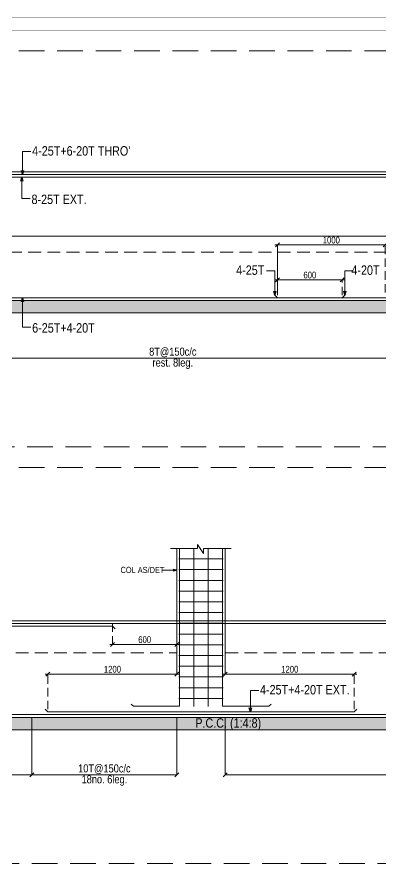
# Model space of a CAD drawing. Header units: millimetres. Extents: x 1112055 to 3390982, y -148532 to 766891.
# Drawn here: x 2335598 to 2349132, y 166506 to 198437 of the extents above; entities that cross this region are included whole.
import ezdxf

# ---------------------------------------------------------------- set-up
doc = ezdxf.new("R2010")
doc.units = ezdxf.units.MM
doc.header["$PDMODE"] = 35
doc.header["$PDSIZE"] = -25
doc.linetypes.add('Hidden', pattern=[9.525, 6.35, -3.175])
for name, color, linetype, lineweight in [('B FOOTING', 49, 'Continuous', 20), ('B HATCH', 250, 'Continuous', 0), ('B P.C.C', 251, 'Continuous', 0), ('B STEEL', 34, 'Continuous', 15), ('B STEEL TEXT', 7, 'Continuous', 15), ('B TITLE BLOCK', 250, 'Continuous', 0), ('B-ST DIM', 250, 'Continuous', 18), ('P STEEL', 7, 'Continuous', 30)]:
    doc.layers.add(name, color=color, linetype=linetype, lineweight=lineweight)
doc.styles.add('ARIAL', font='arial.ttf')
doc.styles.add('Q1', font='g13f12d.shx', dxfattribs={"width": 0.8})
doc.styles.add('SWINC', font='swissc.ttf')
doc.styles.add('SWINS', font='swissc.ttf')
doc.dimstyles.new('BH-STD', dxfattribs={"dimscale": 0, "dimtxt": 230, "dimasz": 125, "dimexe": 0, "dimexo": 100, "dimgap": 50, "dimtad": 1, "dimdec": 0, "dimzin": 1, "dimdsep": 46, "dimtxsty": 'Q1', "dimblk": 'ARCHTICK', "dimcen": 1, "dimdle": 100, "dimclrd": 250, "dimclre": 250, "dimclrt": 256, "dimadec": 0, "dimazin": 0, "dimtfac": 1, "dimtdec": 0, "dimtix": 1, "dimtofl": 0, "dimtmove": 0, "dimatfit": 2, "dimfxl": 1, "dimtolj": 1, "dimtzin": 0, "dimlwd": 9, "dimlwe": 9, "dimarcsym": 0})
doc.dimstyles.new('BHOOMI', dxfattribs={"dimtxt": 230, "dimasz": 150, "dimexe": 10, "dimexo": 0, "dimgap": 25, "dimtad": 1, "dimdec": 0, "dimzin": 0, "dimdsep": 46, "dimtxsty": 'SWINC', "dimblk": 'OBLIQUE', "dimcen": 0.09, "dimclrd": 250, "dimclre": 250, "dimclrt": 256, "dimaunit": 1, "dimadec": 3, "dimazin": 0, "dimtfac": 1, "dimtdec": 0, "dimtofl": 0, "dimtmove": 1, "dimatfit": 3, "dimfxl": 100, "dimtolj": 1, "dimtzin": 0, "dimlwd": 9, "dimlwe": 5, "dimarcsym": 0})
doc.dimstyles.new('DIM 1', dxfattribs={"dimscale": 0, "dimtxt": 230, "dimasz": 150, "dimexe": 0.18, "dimexo": 0.0625, "dimgap": 0.5, "dimtad": 1, "dimdec": 0, "dimzin": 0, "dimdsep": 46, "dimtxsty": 'ARIAL', "dimblk": 'OBLIQUE', "dimcen": 6, "dimse1": 1, "dimse2": 1, "dimclrd": 256, "dimclrt": 256, "dimadec": 0, "dimazin": 2, "dimtfac": 0.75, "dimtdec": 0, "dimtix": 1, "dimtofl": 0, "dimtmove": 1, "dimatfit": 3, "dimldrblk": 'OPEN30', "dimfxl": 0.18, "dimfrac": 1, "dimtolj": 1, "dimtzin": 0, "dimlwd": -1, "dimarcsym": 0})

# ---------------------------------------------------------------- blocks, each defined once
blk = doc.blocks.new('_Oblique')
at = {"color": 0, "linetype": 'ByBlock', "lineweight": -2}
blk.add_line((-0.5, -0.5), (0.5, 0.5), dxfattribs=at)
blk = doc.blocks.new('_Open30')
at = {"color": 0, "linetype": 'ByBlock', "lineweight": -2}
for p, q in [((-1, 0.27), (0, 0)), ((0, 0), (-1, -0.27)), ((0, 0), (-1, 0))]:
    blk.add_line(p, q, dxfattribs=at)
blk = doc.blocks.new('*D769')
at = {"layer": 'B-ST DIM', "color": 7, "lineweight": 9, "ltscale": 50, "transparency": 16777216}
for p, q in [((2349389, 189946), (2345189, 189946)), ((2345289, 188072), (2345289, 189946))]:
    blk.add_line(p, q, dxfattribs=at)
at = {"layer": 'B-ST DIM', "color": 7, "linetype": 'Hidden', "lineweight": 9, "ltscale": 50, "transparency": 16777216}
blk.add_line((2349289, 188172), (2349289, 189946), dxfattribs=at)
at = {"layer": 'Defpoints', "color": 0, "ltscale": 50, "transparency": 16777216}
for p in [(2345289, 189946), (2349289, 188072), (2345289, 187972)]:
    blk.add_point(p, dxfattribs=at)
at = {"layer": 'B-ST DIM', "color": 7, "lineweight": 9, "ltscale": 50, "transparency": 16777216, "xscale": 150, "yscale": 150, "zscale": 150, "rotation": 180}
blk.add_blockref('_Oblique', (2345289, 189946), dxfattribs=at)
at = {"layer": 'B-ST DIM', "color": 7, "lineweight": 9, "ltscale": 50, "transparency": 16777216, "xscale": 150, "yscale": 150, "zscale": 150}
blk.add_blockref('_Oblique', (2349289, 189946), dxfattribs=at)
at = {"layer": 'B-ST DIM', "color": 7, "ltscale": 50, "transparency": 16777216, "insert": (2347289, 190125), "char_height": 250, "attachment_point": 5, "style": 'SWINC'}
blk.add_mtext('\\A1;1000', dxfattribs=at)
blk = doc.blocks.new('*D770')
at = {"layer": 'B-ST DIM', "color": 7, "lineweight": 9, "ltscale": 50, "transparency": 16777216}
for p, q in [((2347789, 188643), (2345189, 188643)), ((2345289, 188072), (2345289, 188643))]:
    blk.add_line(p, q, dxfattribs=at)
at = {"layer": 'B-ST DIM', "color": 7, "linetype": 'Hidden', "lineweight": 9, "ltscale": 50, "transparency": 16777216}
blk.add_line((2347689, 188072), (2347689, 188643), dxfattribs=at)
at = {"layer": 'Defpoints', "color": 0, "ltscale": 50, "transparency": 16777216}
for p in [(2345289, 188643), (2345289, 187972), (2347689, 187972)]:
    blk.add_point(p, dxfattribs=at)
at = {"layer": 'B-ST DIM', "color": 7, "lineweight": 9, "ltscale": 50, "transparency": 16777216, "xscale": 150, "yscale": 150, "zscale": 150, "rotation": 180}
blk.add_blockref('_Oblique', (2345289, 188643), dxfattribs=at)
at = {"layer": 'B-ST DIM', "color": 7, "lineweight": 9, "ltscale": 50, "transparency": 16777216, "xscale": 150, "yscale": 150, "zscale": 150}
blk.add_blockref('_Oblique', (2347689, 188643), dxfattribs=at)
at = {"layer": 'B-ST DIM', "color": 7, "ltscale": 50, "transparency": 16777216, "insert": (2346489, 188822), "char_height": 250, "attachment_point": 5, "style": 'SWINC'}
blk.add_mtext('\\A1;600', dxfattribs=at)
blk = doc.blocks.new('*D774')
at = {"layer": 'B-ST DIM', "color": 250, "lineweight": 5, "ltscale": 50, "transparency": 16777216}
for p, q in [((2331290, 187872), (2331290, 185722)), ((2351489, 187872), (2351489, 185722))]:
    blk.add_line(p, q, dxfattribs=at)
at = {"layer": 'B-ST DIM', "color": 250, "lineweight": 9, "ltscale": 50, "transparency": 16777216}
blk.add_line((2351489, 185732), (2331290, 185732), dxfattribs=at)
at = {"layer": 'Defpoints', "color": 0, "ltscale": 50, "transparency": 16777216}
for p in [(2331290, 187872), (2351489, 187872), (2331290, 185732)]:
    blk.add_point(p, dxfattribs=at)
at = {"layer": 'B-ST DIM', "color": 250, "lineweight": 9, "ltscale": 50, "transparency": 16777216, "xscale": 150, "yscale": 150, "zscale": 150, "rotation": 180}
blk.add_blockref('_Oblique', (2331290, 185732), dxfattribs=at)
at = {"layer": 'B-ST DIM', "color": 250, "lineweight": 9, "ltscale": 50, "transparency": 16777216, "xscale": 150, "yscale": 150, "zscale": 150}
blk.add_blockref('_Oblique', (2351489, 185732), dxfattribs=at)
at = {"layer": 'B-ST DIM', "color": 7, "ltscale": 50, "transparency": 16777216, "char_height": 300, "attachment_point": 5, "style": 'SWINC'}
for s, insert in [('\\A1;8T@150c/c', (2341390, 185939)), ('\\A1;rest. 8leg.', (2341390, 185518))]:
    blk.add_mtext(s, dxfattribs=dict(at, insert=insert))
blk = doc.blocks.new('*D801')
at = {"layer": 'B-ST DIM', "color": 7, "lineweight": 9, "ltscale": 50, "transparency": 16777216}
for p, q in [((2343344, 175840), (2343344, 173953)), ((2348244, 173953), (2343244, 173953))]:
    blk.add_line(p, q, dxfattribs=at)
at = {"layer": 'B-ST DIM', "color": 7, "linetype": 'Hidden', "lineweight": 9, "ltscale": 50, "transparency": 16777216}
blk.add_line((2348144, 172640), (2348144, 173953), dxfattribs=at)
at = {"layer": 'Defpoints', "color": 0, "ltscale": 50, "transparency": 16777216}
for p in [(2343344, 175940), (2343344, 173953), (2348144, 172540)]:
    blk.add_point(p, dxfattribs=at)
at = {"layer": 'B-ST DIM', "color": 7, "lineweight": 9, "ltscale": 50, "transparency": 16777216, "xscale": 150, "yscale": 150, "zscale": 150, "rotation": 180}
blk.add_blockref('_Oblique', (2343344, 173953), dxfattribs=at)
at = {"layer": 'B-ST DIM', "color": 7, "lineweight": 9, "ltscale": 50, "transparency": 16777216, "xscale": 150, "yscale": 150, "zscale": 150}
blk.add_blockref('_Oblique', (2348144, 173953), dxfattribs=at)
at = {"layer": 'B-ST DIM', "color": 7, "ltscale": 50, "transparency": 16777216, "insert": (2345744, 174131), "char_height": 250, "attachment_point": 5, "style": 'SWINC'}
blk.add_mtext('\\A1;1200', dxfattribs=at)
blk = doc.blocks.new('*D802')
at = {"layer": 'B-ST DIM', "color": 7, "lineweight": 9, "ltscale": 50, "transparency": 16777216}
for p, q in [((2341544, 175840), (2341544, 173953)), ((2336644, 173953), (2341644, 173953))]:
    blk.add_line(p, q, dxfattribs=at)
at = {"layer": 'B-ST DIM', "color": 7, "linetype": 'Hidden', "lineweight": 9, "ltscale": 50, "transparency": 16777216}
blk.add_line((2336744, 172640), (2336744, 173953), dxfattribs=at)
at = {"layer": 'Defpoints', "color": 0, "ltscale": 50, "transparency": 16777216}
for p in [(2341544, 175940), (2341544, 173953), (2336744, 172540)]:
    blk.add_point(p, dxfattribs=at)
at = {"layer": 'B-ST DIM', "color": 7, "lineweight": 9, "ltscale": 50, "transparency": 16777216, "xscale": 150, "yscale": 150, "zscale": 150, "rotation": 180}
blk.add_blockref('_Oblique', (2336744, 173953), dxfattribs=at)
at = {"layer": 'B-ST DIM', "color": 7, "lineweight": 9, "ltscale": 50, "transparency": 16777216, "xscale": 150, "yscale": 150, "zscale": 150}
blk.add_blockref('_Oblique', (2341544, 173953), dxfattribs=at)
at = {"layer": 'B-ST DIM', "color": 7, "ltscale": 50, "transparency": 16777216, "insert": (2339144, 174131), "char_height": 250, "attachment_point": 5, "style": 'SWINC'}
blk.add_mtext('\\A1;1200', dxfattribs=at)
blk = doc.blocks.new('*D804')
at = {"layer": 'B-ST DIM', "color": 7, "linetype": 'Hidden', "lineweight": 9, "ltscale": 50, "transparency": 16777216}
blk.add_line((2339144, 175840), (2339144, 175057), dxfattribs=at)
at = {"layer": 'B-ST DIM', "color": 7, "lineweight": 9, "ltscale": 50, "transparency": 16777216}
for p, q in [((2341544, 175840), (2341544, 175057)), ((2339044, 175057), (2341644, 175057))]:
    blk.add_line(p, q, dxfattribs=at)
at = {"layer": 'Defpoints', "color": 0, "ltscale": 50, "transparency": 16777216}
for p in [(2339144, 175940), (2341544, 175940), (2341544, 175057)]:
    blk.add_point(p, dxfattribs=at)
at = {"layer": 'B-ST DIM', "color": 7, "lineweight": 9, "ltscale": 50, "transparency": 16777216, "xscale": 150, "yscale": 150, "zscale": 150, "rotation": 180}
blk.add_blockref('_Oblique', (2339144, 175057), dxfattribs=at)
at = {"layer": 'B-ST DIM', "color": 7, "lineweight": 9, "ltscale": 50, "transparency": 16777216, "xscale": 150, "yscale": 150, "zscale": 150}
blk.add_blockref('_Oblique', (2341544, 175057), dxfattribs=at)
at = {"layer": 'B-ST DIM', "color": 7, "ltscale": 50, "transparency": 16777216, "insert": (2340344, 175235), "char_height": 250, "attachment_point": 5, "style": 'SWINC'}
blk.add_mtext('\\A1;600', dxfattribs=at)
blk = doc.blocks.new('*D812')
at = {"layer": 'B-ST DIM', "color": 250, "lineweight": 5, "ltscale": 50, "transparency": 16777216}
for p, q in [((2330944, 172340), (2330944, 170189)), ((2336144, 172340), (2336144, 170189))]:
    blk.add_line(p, q, dxfattribs=at)
at = {"layer": 'B-ST DIM', "color": 250, "lineweight": 9, "ltscale": 50, "transparency": 16777216}
blk.add_line((2336144, 170199), (2330944, 170199), dxfattribs=at)
at = {"layer": 'Defpoints', "color": 0, "ltscale": 50, "transparency": 16777216}
for p in [(2330944, 172340), (2336144, 172340), (2330944, 170199)]:
    blk.add_point(p, dxfattribs=at)
at = {"layer": 'B-ST DIM', "color": 250, "lineweight": 9, "ltscale": 50, "transparency": 16777216, "xscale": 150, "yscale": 150, "zscale": 150, "rotation": 180}
blk.add_blockref('_Oblique', (2330944, 170199), dxfattribs=at)
at = {"layer": 'B-ST DIM', "color": 250, "lineweight": 9, "ltscale": 50, "transparency": 16777216, "xscale": 150, "yscale": 150, "zscale": 150}
blk.add_blockref('_Oblique', (2336144, 170199), dxfattribs=at)
at = {"layer": 'B-ST DIM', "color": 7, "ltscale": 50, "transparency": 16777216, "char_height": 300, "attachment_point": 5, "style": 'SWINC'}
for s, insert in [('\\A1;8T@175c/c', (2333544, 170407)), ('\\A1;rest. 6leg.', (2333544, 169986))]:
    blk.add_mtext(s, dxfattribs=dict(at, insert=insert))
blk = doc.blocks.new('*D815')
at = {"layer": 'B-ST DIM', "color": 250, "lineweight": 5, "ltscale": 50, "transparency": 16777216}
for p, q in [((2336144, 172340), (2336144, 170189)), ((2341544, 172340), (2341544, 170189))]:
    blk.add_line(p, q, dxfattribs=at)
at = {"layer": 'B-ST DIM', "color": 250, "lineweight": 9, "ltscale": 50, "transparency": 16777216}
blk.add_line((2341544, 170199), (2336144, 170199), dxfattribs=at)
at = {"layer": 'Defpoints', "color": 0, "ltscale": 50, "transparency": 16777216}
for p in [(2336144, 172340), (2341544, 172340), (2336144, 170199)]:
    blk.add_point(p, dxfattribs=at)
at = {"layer": 'B-ST DIM', "color": 250, "lineweight": 9, "ltscale": 50, "transparency": 16777216, "xscale": 150, "yscale": 150, "zscale": 150, "rotation": 180}
blk.add_blockref('_Oblique', (2336144, 170199), dxfattribs=at)
at = {"layer": 'B-ST DIM', "color": 250, "lineweight": 9, "ltscale": 50, "transparency": 16777216, "xscale": 150, "yscale": 150, "zscale": 150}
blk.add_blockref('_Oblique', (2341544, 170199), dxfattribs=at)
at = {"layer": 'B-ST DIM', "color": 7, "ltscale": 50, "transparency": 16777216, "char_height": 300, "attachment_point": 5, "style": 'SWINC'}
for s, insert in [('\\A1;10T@150c/c', (2338844, 170407)), ('\\A1;18no. 6leg.', (2338844, 169986))]:
    blk.add_mtext(s, dxfattribs=dict(at, insert=insert))
blk = doc.blocks.new('*D816')
at = {"layer": 'B-ST DIM', "color": 250, "lineweight": 5, "ltscale": 50, "transparency": 16777216}
for p, q in [((2343344, 172340), (2343344, 170189)), ((2358144, 172340), (2358144, 170189))]:
    blk.add_line(p, q, dxfattribs=at)
at = {"layer": 'B-ST DIM', "color": 250, "lineweight": 9, "ltscale": 50, "transparency": 16777216}
blk.add_line((2343344, 170199), (2358144, 170199), dxfattribs=at)
at = {"layer": 'Defpoints', "color": 0, "ltscale": 50, "transparency": 16777216}
for p in [(2343344, 172340), (2358144, 172340), (2358144, 170199)]:
    blk.add_point(p, dxfattribs=at)
at = {"layer": 'B-ST DIM', "color": 250, "lineweight": 9, "ltscale": 50, "transparency": 16777216, "xscale": 150, "yscale": 150, "zscale": 150, "rotation": 180}
blk.add_blockref('_Oblique', (2343344, 170199), dxfattribs=at)
at = {"layer": 'B-ST DIM', "color": 250, "lineweight": 9, "ltscale": 50, "transparency": 16777216, "xscale": 150, "yscale": 150, "zscale": 150}
blk.add_blockref('_Oblique', (2358144, 170199), dxfattribs=at)
at = {"layer": 'B-ST DIM', "color": 7, "ltscale": 50, "transparency": 16777216, "char_height": 300, "attachment_point": 5, "style": 'SWINC'}
for s, insert in [('\\A1;8T@125c/c', (2350744, 170407)), ('\\A1;ALL. 6leg.', (2350744, 169986))]:
    blk.add_mtext(s, dxfattribs=dict(at, insert=insert))

msp = doc.modelspace()

# ---------------------------------------------------------------- hatches: boundary and pattern name
at = {"layer": 'B HATCH', "lineweight": 0}
h = msp.add_hatch(dxfattribs=at)
h.set_pattern_fill('AR-CONC', color=250, scale=3, style=0)
h.set_pattern_definition([(50, (804158.6, -332174.44), (546.55401, -47.81726), [57.15, -628.65]), (355, (804158.6, -332174.44), (-105.73026, 573.17054), [45.72, -502.92175]), (100.451445, (804204.16, -332178.43), (440.82374, 525.35326), [48.57003, -534.27073]), (46.1842, (804158.6, -332022.04), (813.23712, -126.12698), [85.725, -942.975]), (96.63556, (804226.4, -332032.55), (712.2124, 742.27837), [72.85507, -801.40682]), (351.18415, (804158.6, -332022), (712.2124, 742.27837), [68.5799, -754.3792]), (21, (804234.8, -332060.14), (454.84317, -306.7956), [57.15, -628.65]), (326, (804234.8, -332060.14), (185.40609, 552.5639), [45.72, -502.92]), (71.451445, (804272.7, -332085.7), (640.24926, 245.7683), [48.57003, -534.26981]), (37.5, (804158.61, -332174.44), (9.26581, 253.665117), [0, -496.824, 0, -510.54, 0, -504.825]), (7.5, (804158.6, -332174.44), (200.458988, 300.541724), [0, -291.084, 0, -485.394, 0, -192.405]), (327.5, (803988.69, -332174.44), (406.771786, -17.186232), [0, -190.5, 0, -594.36, 0, -788.67]), (317.5, (803912.5, -332174.44), (444.387544, 76.27947), [0, -247.65, 0, -394.716, 0, -560.07])])
h.paths.add_polyline_path([(2431549.6, 187411.9), (2431549.6, 187871.9), (2318629.5, 187871.9), (2318629.5, 187411.9)])
h = msp.add_hatch(dxfattribs=at)
h.set_pattern_fill('AR-CONC', color=250, scale=3, style=0)
h.set_pattern_definition([(50, (768213.33, -347706.66), (546.55401, -47.81726), [57.15, -628.65]), (355, (768213.33, -347706.66), (-105.73026, 573.17054), [45.72, -502.92175]), (100.451445, (768258.9, -347710.65), (440.82374, 525.35326), [48.57003, -534.27073]), (46.1842, (768213.3, -347554.26), (813.23712, -126.12698), [85.725, -942.975]), (96.63556, (768281.1, -347564.8), (712.2124, 742.27837), [72.85507, -801.40682]), (351.18415, (768213.3, -347554.3), (712.2124, 742.27837), [68.5799, -754.3792]), (21, (768289.53, -347592.36), (454.84317, -306.7956), [57.15, -628.65]), (326, (768289.53, -347592.36), (185.40609, 552.5639), [45.72, -502.92]), (71.451445, (768327.44, -347617.93), (640.24926, 245.7683), [48.57003, -534.26981]), (37.5, (768213.33, -347706.66), (9.26581, 253.665117), [0, -496.824, 0, -510.54, 0, -504.825]), (7.5, (768213.33, -347706.66), (200.458988, 300.541724), [0, -291.084, 0, -485.394, 0, -192.405]), (327.5, (768043.4, -347706.66), (406.771786, -17.186232), [0, -190.5, 0, -594.36, 0, -788.67]), (317.5, (767967.2, -347706.66), (444.387544, 76.27947), [0, -247.65, 0, -394.716, 0, -560.07])])
h.paths.add_polyline_path([(2318884.3, 172339.7), (2318884.3, 171879.7), (2367804.3, 171879.7), (2367804.3, 172339.7)])

# ---------------------------------------------------------------- linework, layer by layer
at = {"layer": 'B FOOTING'}
for p, q in [((2319089.5, 192671.9), (2431089.6, 192671.9)), ((2319344.3, 175939.7), (2367344.3, 175939.7))]:
    msp.add_line(p, q, dxfattribs=at)
at = {"layer": 'B FOOTING', "color": 1, "lineweight": 13, "ltscale": 10}
for p, q in [((2341544.4, 178631.6), (2341544.4, 175939.7)), ((2343344.3, 178631.6), (2343344.3, 175939.7))]:
    msp.add_line(p, q, dxfattribs=at)
at = {"layer": 'B FOOTING'}
for points in [[(2318629.5, 187871.9), (2431549.6, 187871.9), (2431549.6, 187411.9), (2318629.5, 187411.9)], [(2318884.3, 172339.7), (2367804.3, 172339.7), (2367804.3, 171879.7), (2318884.3, 171879.7)]]:
    msp.add_lwpolyline(points, close=True, dxfattribs=at)
at = {"layer": 'B FOOTING', "color": 1, "lineweight": 13, "ltscale": 10}
msp.add_lwpolyline([(2343564.7, 178631.6), (2342535.3, 178631.6), (2342535.3, 178446.3), (2342307, 178780.3), (2342307, 178631.6), (2341298.1, 178631.6)], dxfattribs=at)
at = {"layer": 'B P.C.C', "color": 250, "linetype": 'Hidden', "lineweight": 0, "ltscale": 150}
for points in [[(2317088.7, 197181.9), (2448364.5, 197181.9), (2448364.5, 182426.9), (2317088.7, 182426.9)], [(2317088.7, 181649.7), (2382820.1, 181649.7), (2382820.1, 166894.7), (2317088.7, 166894.7)]]:
    msp.add_lwpolyline(points, close=True, dxfattribs=at)
at = {"layer": 'B P.C.C', "color": 250, "linetype": 'Hidden', "lineweight": 0, "ltscale": 75}
for points in [[(2356489.5, 192671.9), (2356489.5, 189671.9), (2326289.6, 189671.9), (2326289.6, 192671.9)], [(2325544.3, 175939.7), (2325544.3, 174739.7), (2341544.4, 174739.7), (2341544.4, 175939.7)], [(2343344.3, 175939.7), (2343344.3, 174739.7), (2358144.4, 174739.7), (2358144.4, 175939.7)]]:
    msp.add_lwpolyline(points, dxfattribs=at)
at = {"layer": 'B STEEL'}
for p, q in [((2329889.6, 192471.9), (2352889.5, 192471.9)), ((2319089.5, 190271.9), (2431089.6, 190271.9)), ((2345289.5, 187971.9), (2345189.5, 188071.9)), ((2347689.5, 187971.9), (2347789.5, 188071.9)), ((2339144.4, 175739.7), (2327944.3, 175739.7)), ((2339244.4, 175639.7), (2339144.4, 175739.7)), ((2336744.4, 172539.7), (2336644.4, 172639.7)), ((2348144.3, 172539.7), (2336744.4, 172539.7)), ((2348144.3, 172539.7), (2348244.3, 172639.7))]:
    msp.add_line(p, q, dxfattribs=at)
for points in [[(2319189.5, 191771.9), (2319189.5, 192571.9), (2430989.6, 192571.9), (2430989.6, 191771.9)], [(2319189.5, 188771.9), (2319189.5, 187971.9), (2430989.6, 187971.9), (2430989.6, 188771.9)], [(2319444.3, 175039.7), (2319444.3, 175839.7), (2367244.3, 175839.7), (2367244.3, 175039.7)], [(2319444.3, 173239.7), (2319444.3, 172439.7), (2367244.3, 172439.7), (2367244.3, 173239.7)]]:
    msp.add_lwpolyline(points, dxfattribs=at)
at = {"layer": 'B TITLE BLOCK', "color": 1, "const_width": 10.8}
msp.add_lwpolyline([(2464580.5, 198431.1), (2464580.5, 132284.8), (2315983.6, 132284.8), (2315983.6, 198431.1)], close=True, dxfattribs=at)
at = {"layer": 'B TITLE BLOCK', "color": 250, "lineweight": 0, "const_width": 10.8}
msp.add_lwpolyline([(2464099.8, 197950.5), (2464099.8, 132765.4), (2316464.3, 132765.4), (2316464.3, 197950.5)], close=True, dxfattribs=at)
at = {"layer": 'P STEEL', "color": 250, "lineweight": 0}
for p, q in [((2342167.2, 178631.6), (2342167.2, 172749.9)), ((2342705.6, 178631.6), (2342705.6, 172749.9)), ((2341619.4, 178244), (2343269.3, 178244)), ((2341619.4, 177844), (2343269.3, 177844)), ((2341619.4, 177444), (2343269.3, 177444)), ((2341619.4, 177044), (2343269.3, 177044)), ((2341619.4, 176644), (2343269.3, 176644)), ((2341619.4, 176244), (2343269.3, 176244)), ((2341619.4, 175844), (2343269.3, 175844)), ((2341619.4, 175444), (2343269.3, 175444)), ((2341619.4, 175044), (2343269.3, 175044)), ((2341619.4, 174644), (2343269.3, 174644)), ((2341619.4, 174244), (2343269.3, 174244)), ((2341619.4, 173844), (2343269.3, 173844)), ((2341619.4, 173444), (2343269.3, 173444)), ((2341619.4, 173044), (2343269.3, 173044))]:
    msp.add_line(p, q, dxfattribs=at)
for points in [[(2341644.4, 178631.6), (2341644.4, 172752.8), (2339922.4, 172752.8), (2339844.4, 172834.6)], [(2343244.3, 178631.6), (2343244.3, 172752.8), (2344966.3, 172752.8), (2345044.3, 172834.6)]]:
    msp.add_lwpolyline(points, dxfattribs=at)

# ---------------------------------------------------------------- texts
at = {"layer": 'B STEEL TEXT', "lineweight": 9, "style": 'SWINC'}
for s, p in [("4-25T+6-20T THRO'", (2336156.4, 193276.2)), ('8-25T EXT.', (2336131.9, 191471)), ('4-25T', (2343748, 188832.4)), ('4-20T', (2348036.2, 188832.4)), ('6-25T+4-20T', (2336156.4, 186680.3)), ('4-25T+4-20T EXT.', (2344635.4, 173194.8)), ('P.C.C. (1:4:8)', (2342226.5, 171955))]:
    msp.add_text(s, height=350, dxfattribs=at).set_placement(p)
at = {"layer": 'B STEEL TEXT', "lineweight": 5, "style": 'SWINS'}
msp.add_text('COL AS/DET', height=230, dxfattribs=at).set_placement((2339445.7, 177718.2))

# ---------------------------------------------------------------- dimensions: what is measured, and where the dimension line sits
at = {"layer": 'B-ST DIM', "ltscale": 50}
for base, p1, p2, picture, middle in [((2345289.5, 189946.4), (2349289.5, 188071.9), (2345289.5, 187971.9), '*D769', (2347289.5, 190124.7)), ((2345289.5, 188643.5), (2347689.5, 187971.9), (2345289.5, 187971.9), '*D770', (2346489.5, 188821.8)), ((2343344.3, 173953), (2348144.3, 172539.7), (2343344.3, 175939.7), '*D801', (2345744.3, 174131.4))]:
    dim = msp.add_linear_dim(base=base, p1=p1, p2=p2, angle=180, dimstyle='BH-STD', override={"dimscale": 1, "dimtxt": 250, "dimasz": 150, "dimlfac": 0.25, "dimtxsty": 'SWINC', "dimblk1": 'Oblique', "dimblk2": 'Oblique', "dimsah": 1, "dimclrd": 7, "dimclre": 7, "dimclrt": 7}, dxfattribs=at)
    dim.commit()
    dim.dimension.update_dxf_attribs({"geometry": picture, "text_midpoint": middle})
for base, p1, p2, text, picture, middle in [((2331289.6, 185731.7), (2351489.5, 187871.9), (2331289.6, 187871.9), '8T@150c/c\\Xrest. 8leg.', '*D774', (2341389.5, 185731.7)), ((2330944.3, 170199.5), (2336144.4, 172339.7), (2330944.3, 172339.7), '8T@175c/c\\Xrest. 6leg.', '*D812', (2333544.4, 170199.5)), ((2336144.4, 170199.5), (2341544.4, 172339.7), (2336144.4, 172339.7), '10T@150c/c\\X18no. 6leg.', '*D815', (2338844.4, 170199.5))]:
    dim = msp.add_linear_dim(base=base, p1=p1, p2=p2, angle=180, text=text, dimstyle='BHOOMI', override={"dimtxt": 300, "dimclrt": 7}, dxfattribs=at)
    dim.commit()
    dim.dimension.update_dxf_attribs({"geometry": picture, "text_midpoint": middle})
for base, p1, picture, middle in [((2341544.4, 173953), (2336744.4, 172539.7), '*D802', (2339144.4, 174131.4)), ((2341544.4, 175056.9), (2339144.4, 175939.7), '*D804', (2340344.4, 175235.2))]:
    dim = msp.add_linear_dim(base=base, p1=p1, p2=(2341544.4, 175939.7), dimstyle='BH-STD', override={"dimscale": 1, "dimtxt": 250, "dimasz": 150, "dimlfac": 0.25, "dimtxsty": 'SWINC', "dimblk1": 'Oblique', "dimblk2": 'Oblique', "dimsah": 1, "dimclrd": 7, "dimclre": 7, "dimclrt": 7}, dxfattribs=at)
    dim.commit()
    dim.dimension.update_dxf_attribs({"geometry": picture, "text_midpoint": middle})
dim = msp.add_linear_dim(base=(2358144.4, 170199.5), p1=(2343344.3, 172339.7), p2=(2358144.4, 172339.7), text='8T@125c/c\\XALL. 6leg.', dimstyle='BHOOMI', override={"dimtxt": 300, "dimclrt": 7}, dxfattribs=at)
dim.commit()
dim.dimension.update_dxf_attribs({"geometry": '*D816', "text_midpoint": (2350744.4, 170199.5)})

# ---------------------------------------------------------------- leaders
at = {"layer": 'B STEEL TEXT', "lineweight": 5}
for points in [[(2335798.1, 192571.9), (2335798.1, 193422.8), (2336109.1, 193422.8)], [(2335773.5, 192471.9), (2335773.5, 191674.4), (2336084.6, 191674.4)], [(2345189.5, 188071.9), (2345189.5, 188979.1), (2344878.4, 188979.1)], [(2347789.5, 188071.9), (2347789.5, 188979.1), (2348100.5, 188979.1)], [(2335798.1, 187971.9), (2335798.1, 186883.6), (2336109.1, 186883.6)], [(2341555.2, 177823.2), (2340990.7, 177823.2)], [(2344277, 172539.7), (2344277, 173337.2), (2344588.1, 173337.2)]]:
    msp.add_leader(points, dimstyle='DIM 1', override={"dimscale": 1, "dimtad": 0, "dimtxsty": 'SWINC', "dimfxlon": 1, "dimlwd": 5, "dimarcsym": 2}, dxfattribs=at)

doc.saveas('drawing.dxf')
